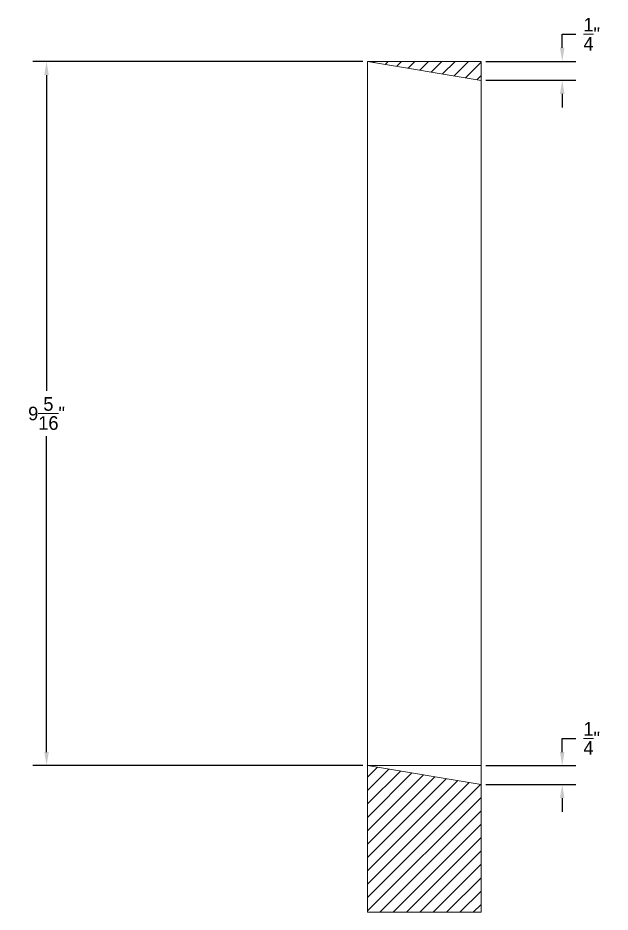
# Model space of a CAD drawing. Header units: inches. Extents: x 20403 to 33128, y 11552 to 20076.
# Drawn here: x 23034.49 to 23042.32, y 20064.1 to 20075.92 of the extents above; entities that cross this region are included whole.
import ezdxf

# ---------------------------------------------------------------- set-up
doc = ezdxf.new("R2010")
doc.units = ezdxf.units.IN
doc.header["$MEASUREMENT"] = 0
doc.layers.add('DIMENSIONS', color=7, linetype='Continuous')
doc.dimstyles.get("Standard").update_dxf_attribs({"dimtxt": 0.18, "dimasz": 0.18, "dimexe": 0.18, "dimexo": 0.0625, "dimgap": 0.09, "dimtad": 0, "dimtih": 1, "dimtoh": 1, "dimdec": 4, "dimzin": 0, "dimdsep": 46, "dimtxsty": 'Standard', "dimcen": 0.09, "dimadec": 0, "dimazin": 0, "dimtfac": 1, "dimtdec": 4, "dimtofl": 0, "dimtmove": 0, "dimatfit": 3, "dimfxl": 1, "dimtolj": 1, "dimtzin": 0, "dimarcsym": 0})

# ---------------------------------------------------------------- blocks, each defined once
blk = doc.blocks.new('*D154')
at = {"layer": 'DIMENSIONS', "color": 0, "lineweight": -2}
for p, q in [((23041.684, 20075.527), (23041.684, 20075.707)), ((23041.684, 20075.707), (23041.864, 20075.707)), ((23040.673, 20075.347), (23041.864, 20075.347)), ((23040.673, 20075.097), (23041.864, 20075.097)), ((23041.684, 20074.917), (23041.684, 20074.737))]:
    blk.add_line(p, q, dxfattribs=at)
at = {"layer": 'DIMENSIONS', "color": 0, "lineweight": 9}
for points in [[(23041.654, 20075.527), (23041.714, 20075.527), (23041.684, 20075.347)], [(23041.654, 20074.917), (23041.714, 20074.917), (23041.684, 20075.097)]]:
    blk.add_solid(points, dxfattribs=at)
at = {"layer": 'DIMENSIONS', "color": 0, "lineweight": 9, "insert": (23042.074, 20075.707), "char_height": 0.18, "attachment_point": 5}
blk.add_mtext('\\A1;{\\H1.000000x;\\S1/4;}"', dxfattribs=at)
blk = doc.blocks.new('*D155')
at = {"layer": 'DIMENSIONS', "color": 0, "lineweight": -2}
for p, q in [((23039.048, 20075.347), (23034.688, 20075.347)), ((23034.868, 20075.167), (23034.868, 20070.991)), ((23034.868, 20066.214), (23034.868, 20070.391)), ((23039.048, 20066.034), (23034.688, 20066.034))]:
    blk.add_line(p, q, dxfattribs=at)
at = {"layer": 'DIMENSIONS', "color": 0, "lineweight": 9}
for points in [[(23034.838, 20075.167), (23034.898, 20075.167), (23034.868, 20075.347)], [(23034.838, 20066.214), (23034.898, 20066.214), (23034.868, 20066.034)]]:
    blk.add_solid(points, dxfattribs=at)
at = {"layer": 'DIMENSIONS', "color": 0, "lineweight": 9, "insert": (23034.868, 20070.691), "char_height": 0.18, "attachment_point": 5}
blk.add_mtext('\\A1;9{\\H1.000000x;\\S5/16;}"', dxfattribs=at)
blk = doc.blocks.new('*D156')
at = {"layer": 'DIMENSIONS', "color": 0, "lineweight": -2}
for p, q in [((23041.684, 20066.214), (23041.684, 20066.394)), ((23041.684, 20066.394), (23041.864, 20066.394)), ((23040.673, 20066.034), (23041.864, 20066.034)), ((23040.673, 20065.784), (23041.864, 20065.784)), ((23041.684, 20065.604), (23041.684, 20065.424))]:
    blk.add_line(p, q, dxfattribs=at)
at = {"layer": 'DIMENSIONS', "color": 0, "lineweight": 9}
for points in [[(23041.654, 20066.214), (23041.714, 20066.214), (23041.684, 20066.034)], [(23041.654, 20065.604), (23041.714, 20065.604), (23041.684, 20065.784)]]:
    blk.add_solid(points, dxfattribs=at)
at = {"layer": 'DIMENSIONS', "color": 0, "lineweight": 9, "insert": (23042.074, 20066.394), "char_height": 0.18, "attachment_point": 5}
blk.add_mtext('\\A1;{\\H1.000000x;\\S1/4;}"', dxfattribs=at)

msp = doc.modelspace()

# ---------------------------------------------------------------- hatches: boundary and pattern name
at = {"layer": 'DIMENSIONS', "lineweight": 9}
h = msp.add_hatch(dxfattribs=at)
h.set_pattern_fill('ANSI31', color=256, style=0)
h.set_pattern_definition([(45, (-6775.26359, 1564.50779), (-0.08838834765, 0.08838834765), [])])
h.paths.add_polyline_path([(23040.6106, 20075.34679), (23039.1106, 20075.34679), (23040.6106, 20075.09679)])
h.paths.add_polyline_path([(23040.6106, 20065.78429), (23039.1106, 20066.03429), (23039.1106, 20064.09679), (23040.6106, 20064.09679)])

# ---------------------------------------------------------------- linework, layer by layer
for p, q in [((23039.1106, 20075.34679), (23039.1106, 20064.09679)), ((23040.6106, 20075.34679), (23039.1106, 20075.34679)), ((23040.6106, 20075.09679), (23039.1106, 20075.34679)), ((23040.6106, 20064.09679), (23040.6106, 20075.34679)), ((23040.6106, 20065.78429), (23039.1106, 20066.03429)), ((23039.1106, 20064.09679), (23040.6106, 20064.09679))]:
    msp.add_line(p, q, dxfattribs=at)
at = {"layer": 'DIMENSIONS', "color": 2, "lineweight": 9}
msp.add_line((23039.1106, 20066.03429), (23040.6106, 20066.03429), dxfattribs=at)

# ---------------------------------------------------------------- dimensions: what is measured, and where the dimension line sits
at = {"layer": 'DIMENSIONS', "lineweight": 9}
for base, p1, p2, picture, middle in [((23041.68448, 20075.09679), (23040.6106, 20075.34679), (23040.6106, 20075.09679), '*D154', (23042.07448, 20075.70679)), ((23041.68448, 20065.78429), (23040.6106, 20066.03429), (23040.6106, 20065.78429), '*D156', (23042.07448, 20066.39429))]:
    dim = msp.add_linear_dim(base=base, p1=p1, p2=p2, angle=90, dimstyle='Standard', override={"dimlunit": 4}, dxfattribs=at)
    dim.commit()
    dim.dimension.update_dxf_attribs({"geometry": picture, "text_midpoint": middle, "dimtype": 160})
dim = msp.add_linear_dim(base=(23034.86789, 20066.03429), p1=(23039.1106, 20075.34679), p2=(23039.1106, 20066.03429), angle=90, dimstyle='Standard', override={"dimlunit": 4}, dxfattribs=at)
dim.commit()
dim.dimension.update_dxf_attribs({"geometry": '*D155', "text_midpoint": (23034.86789, 20070.69054)})

doc.saveas('drawing.dxf')
